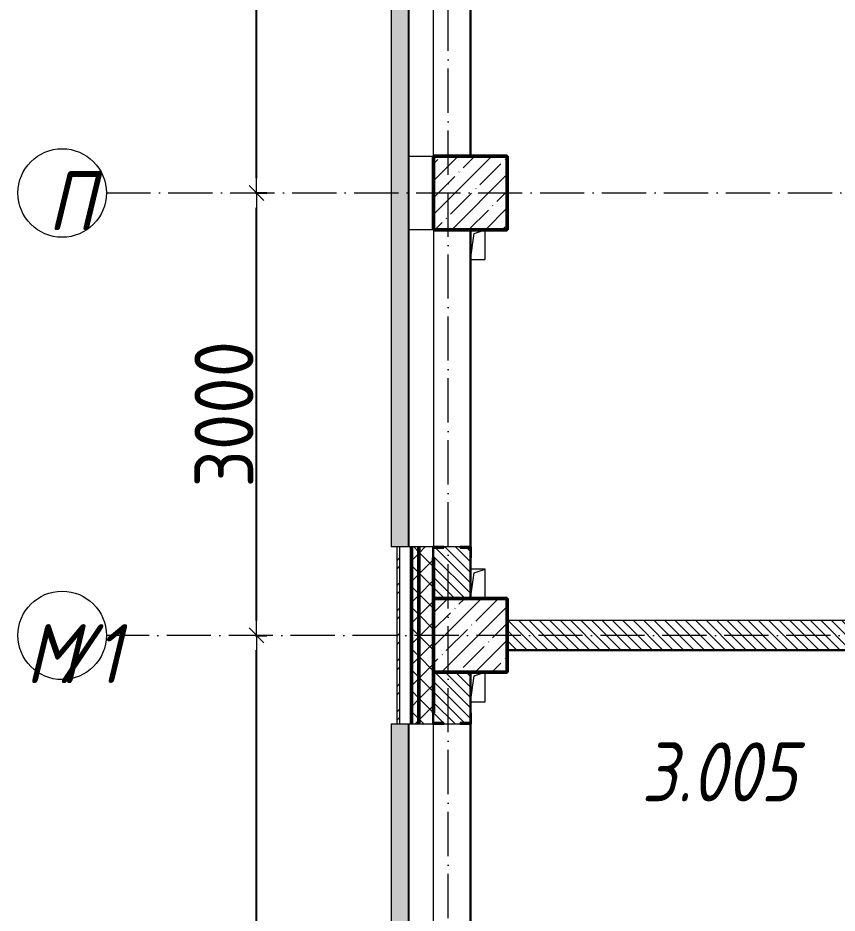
# Model space of a CAD drawing. Header units: millimetres. Extents: x -213536 to 1564669, y -45299 to 942238.
# Drawn here: x 544453 to 550008, y 307879 to 313950 of the extents above; entities that cross this region are included whole.
import ezdxf

# ---------------------------------------------------------------- set-up
doc = ezdxf.new("R2010")
doc.units = ezdxf.units.MM
doc.linetypes.add('50_200_ШТРИХ_1Т_ш5_п1_п1_', pattern=[700, 500, -100, 0, -100])
for name, color, linetype, lineweight in [('3) ЖБ 4м', 3, 'Continuous', 30), ('3.1) ЖБ окна 1.2 м', 102, 'Continuous', 30), ('A-____-____-DIMS', 7, 'Continuous', 9), ('A-GENM-____-MCUT', 7, 'Continuous', 25), ('A-GENM-____-OTLN', 7, 'Continuous', 9), ('A-GENM-____-OTLN-1', 7, 'Continuous', 25), ('A-GLAZ-____-OTLN', 7, 'Continuous', 9), ('A-WALL-____-MCUT-2', 7, 'Continuous', 50), ('A-WALL-____-MCUT-3', 7, 'Continuous', 9), ('A-WALL-____-OTLN', 7, 'Continuous', 9), ('A-WALL-____-PATT-1', 7, 'Continuous', 9), ('A-WALL-FNSH-MCUT-1', 7, 'Continuous', 9), ('S-COLS-____-MCUT', 7, 'Continuous', 50), ('S-COLS-____-OTLN', 7, 'Continuous', 9), ('S-GRID-____-IDEN', 7, 'Continuous', 9), ('S-GRID-____-OTLN-1', 7, '50_200_ШТРИХ_1Т_ш5_п1_п1_', 9), ('Марки помещений', 7, 'Continuous', 9)]:
    doc.layers.add(name, color=color, linetype=linetype, lineweight=lineweight)
doc.layers.add('A-GLAZ-____-OTLN-1', color=7, linetype='Continuous', lineweight=9, true_color=0xc0c0c0)
doc.styles.add('ISOCPEUR_I', font='isocpeui.ttf', dxfattribs={"width": 0.9, "height": 2.5})
doc.styles.add('ISOCPEUR_I_2', font='isocpeui.ttf', dxfattribs={"width": 0.85, "height": 2.3})
doc.styles.add('СПДС', font='isocpeur.ttf', dxfattribs={"width": 0.9})
doc.dimstyles.new('Размера А3', dxfattribs={"dimtxt": 200, "dimasz": 100, "dimexe": 70, "dimexo": 100, "dimgap": 20, "dimtad": 1, "dimdec": 0, "dimrnd": 10, "dimzin": 0, "dimdsep": 46, "dimtxsty": 'СПДС', "dimblk": 'ARROWHEAD_6', "dimcen": 1, "dimclrd": 256, "dimclre": 256, "dimclrt": 256, "dimazin": 0, "dimtfac": 1, "dimtdec": 0, "dimtmove": 2, "dimatfit": 3, "dimfxl": 1, "dimtolj": 1, "dimtzin": 0, "dimarcsym": 0})
pattern_1 = [(45, (549721.47, 286281.11), (-70.71068, 70.71068), []), (135, (549721.47, 286281.11), (-70.71068, -70.71068), [])]
pattern_2 = [(135, (549721.475, 286281.11), (-35.35534, -35.35534), [])]

# ---------------------------------------------------------------- blocks, each defined once
blk = doc.blocks.new('BSC_Колонна _Прямоугольная - 500х500-V43-АР1_План отверстий 3 этажа в осях 1-64_А-ГГ')
at = {"layer": 'S-COLS-____-OTLN'}
h = blk.add_hatch(dxfattribs=at)
h.set_pattern_fill('FP_80', color=256, style=0, pattern_type=2)
h.set_pattern_definition([(45, (2200, -26481.04), (-114.0493, 114.0493), []), (45, (2314.05, -26481.04), (-114.0493, 114.0493), [201.613, -40.323, 3.353, -36.97])])
h.paths.add_polyline_path([(-250, -250), (250, -250), (250, 250), (-250, 250)], flags=0)
at = {"layer": 'S-COLS-____-MCUT'}
for p, q in [((250, 250), (-250, 250)), ((-250, 250), (-250, -250)), ((250, -250), (250, 250)), ((-250, -250), (250, -250))]:
    blk.add_line(p, q, dxfattribs=at)
blk = doc.blocks.new('BSC_Колонна _Прямоугольная - 500х500-V49-АР1_План отверстий 3 этажа в осях 1-64_А-ГГ')
at = {"layer": 'S-COLS-____-OTLN'}
h = blk.add_hatch(dxfattribs=at)
h.set_pattern_fill('FP_86', color=256, style=0, pattern_type=2)
h.set_pattern_definition([(45, (2200, -23481.04), (-114.0493, 114.0493), []), (45, (2314.05, -23481.04), (-114.0493, 114.0493), [201.613, -40.323, 3.353, -36.97])])
h.paths.add_polyline_path([(-250, -250), (250, -250), (250, 250), (-250, 250)], flags=0)
at = {"layer": 'S-COLS-____-MCUT'}
for p, q in [((250, 250), (-250, 250)), ((-250, 250), (-250, -250)), ((250, -250), (250, 250)), ((-250, -250), (250, -250))]:
    blk.add_line(p, q, dxfattribs=at)
blk = doc.blocks.new('Фахверк_СКБ_Уголок - 250_2700-27497298-АР1_План отверстий 3 этажа в осях 1-64_А-ГГ')
at = {"layer": 'A-GENM-____-MCUT'}
for p, q in [((200, 181), (125, 181)), ((125, 181), (125, 106)), ((131, 106), (131, 175)), ((131, 175), (200, 175)), ((200, 175), (200, 181)), ((125, 106), (131, 106)), ((131, -6), (125, -6)), ((125, -6), (125, -81)), ((131, -75), (131, -6)), ((125, -81), (200, -81)), ((200, -75), (131, -75)), ((200, -81), (200, -75))]:
    blk.add_line(p, q, dxfattribs=at)
blk = doc.blocks.new('AR_Отверстие прямоугольное _в плите_ - AR_Отверстие прямоугольное _в плите_-V174-АР1_План отверстий 3 этажа в осях 1-64_А-ГГ')
at = {"layer": 'A-GENM-____-OTLN'}
for p, q in [((-50, -100), (-25, 75)), ((-25, 75), (50, 100)), ((50, -100), (50, 100)), ((-50, -100), (50, -100))]:
    blk.add_line(p, q, dxfattribs=at)
blk = doc.blocks.new('AR_Отверстие прямоугольное _в плите_ - AR_Отверстие прямоугольное _в плите_-V175-АР1_План отверстий 3 этажа в осях 1-64_А-ГГ')
at = {"layer": 'A-GENM-____-OTLN'}
for p, q in [((50, 100), (-50, 100)), ((-50, -100), (-25, 75)), ((-25, 75), (50, 100)), ((50, -100), (50, 100))]:
    blk.add_line(p, q, dxfattribs=at)
blk = doc.blocks.new('Отлив_СКБ - Отлив витража_120_НВФ-31886035-АР1_План отверстий 3 этажа в осях 1-64_А-ГГ')
at = {"layer": 'A-GLAZ-____-OTLN-1'}
for points in [[(0, 120), (0, 2), (4800, 2), (4800, 120), (0, 120)], [(0, 0), (4800, 0), (4800, 2), (0, 2)]]:
    blk.add_hatch(color=256, dxfattribs=at).paths.add_polyline_path(points, flags=0)
at = {"layer": 'A-GLAZ-____-OTLN'}
for p, q in [((0, 83), (0, 120)), ((4800, 120), (0, 120)), ((4800, 120), (4800, 83)), ((0, 2), (4800, 2)), ((4800, 0), (0, 0))]:
    blk.add_line(p, q, dxfattribs=at)
blk = doc.blocks.new('Отлив_СКБ - Отлив витража_120_НВФ-V216-АР1_План отверстий 3 этажа в осях 1-64_А-ГГ')
at = {"layer": 'A-GLAZ-____-OTLN-1'}
for points in [[(0, 2), (1800, 2), (1800, 120), (0, 120), (0, 63)], [(0, 0), (1800, 0), (1800, 2), (0, 2)]]:
    blk.add_hatch(color=256, dxfattribs=at).paths.add_polyline_path(points, flags=0)
at = {"layer": 'A-GLAZ-____-OTLN'}
for p, q in [((0, 83), (0, 120)), ((1800, 120), (0, 120)), ((1800, 120), (1800, 83)), ((0, 2), (1800, 2)), ((1800, 0), (0, 0))]:
    blk.add_line(p, q, dxfattribs=at)
blk = doc.blocks.new('Ось сетки - Круг_Ø6_00__ISO-2_5_0_9K_-25732049-АР1_План отверстий 3 этажа в осях 1-64_А-ГГ')
at = {"layer": 'S-GRID-____-IDEN'}
blk.add_circle((0, 0), 3, dxfattribs=at)
blk = doc.blocks.new('ARROWHEAD_6')
at = {"color": 0, "linetype": 'Continuous'}
for p, q in [((0, 0), (-1, 0)), ((-0.5, -0.5), (0.5, 0.5))]:
    blk.add_line(p, q, dxfattribs=at)
blk = doc.blocks.new('*D5452')
at = {"layer": 'A-____-____-DIMS', "lineweight": -2, "transparency": 16777216}
for p, q in [((546064, 309762.2), (546140.1, 309762.2)), ((546070.1, 303862.2), (546070.1, 309662.2)), ((546064, 303762.2), (546140.1, 303762.2))]:
    blk.add_line(p, q, dxfattribs=at)
at = {"layer": 'Defpoints', "color": 0, "lineweight": 50, "transparency": 16777216}
for p in [(545964, 309762.2), (546070.1, 309762.2), (545964, 303762.2)]:
    blk.add_point(p, dxfattribs=at)
at = {"layer": 'A-____-____-DIMS', "lineweight": -2, "transparency": 16777216, "xscale": 100, "yscale": 100, "zscale": 100}
for p, rotation in [((546070.1, 309762.2), 90), ((546070.1, 303762.2), 270)]:
    blk.add_blockref('ARROWHEAD_6', p, dxfattribs=dict(at, rotation=rotation))
at = {"layer": 'A-____-____-DIMS', "transparency": 16777216, "insert": (545850.1, 306762.2), "char_height": 400, "attachment_point": 5, "rotation": 90, "style": 'СПДС'}
blk.add_mtext('\\A1;6000', dxfattribs=at)
blk = doc.blocks.new('*D5453')
at = {"layer": 'A-____-____-DIMS', "lineweight": -2, "transparency": 16777216}
for p, q in [((546064, 312762.2), (546140.1, 312762.2)), ((546070.1, 309862.2), (546070.1, 312662.2)), ((546064, 309762.2), (546140.1, 309762.2))]:
    blk.add_line(p, q, dxfattribs=at)
at = {"layer": 'Defpoints', "color": 0, "lineweight": 50, "transparency": 16777216}
for p in [(545964, 312762.2), (546070.1, 312762.2), (545964, 309762.2)]:
    blk.add_point(p, dxfattribs=at)
at = {"layer": 'A-____-____-DIMS', "lineweight": -2, "transparency": 16777216, "xscale": 100, "yscale": 100, "zscale": 100}
for p, rotation in [((546070.1, 312762.2), 90), ((546070.1, 309762.2), 270)]:
    blk.add_blockref('ARROWHEAD_6', p, dxfattribs=dict(at, rotation=rotation))
at = {"layer": 'A-____-____-DIMS', "transparency": 16777216, "insert": (545850.1, 311262.2), "char_height": 400, "attachment_point": 5, "rotation": 90, "style": 'СПДС'}
blk.add_mtext('\\A1;3000', dxfattribs=at)
blk = doc.blocks.new('*D5454')
at = {"layer": 'A-____-____-DIMS', "lineweight": -2, "transparency": 16777216}
for p, q in [((546064, 318762.2), (546140.1, 318762.2)), ((546070.1, 312862.2), (546070.1, 318662.2)), ((546064, 312762.2), (546140.1, 312762.2))]:
    blk.add_line(p, q, dxfattribs=at)
at = {"layer": 'Defpoints', "color": 0, "lineweight": 50, "transparency": 16777216}
for p in [(545964, 318762.2), (546070.1, 318762.2), (545964, 312762.2)]:
    blk.add_point(p, dxfattribs=at)
at = {"layer": 'A-____-____-DIMS', "lineweight": -2, "transparency": 16777216, "xscale": 100, "yscale": 100, "zscale": 100}
for p, rotation in [((546070.1, 318762.2), 90), ((546070.1, 312762.2), 270)]:
    blk.add_blockref('ARROWHEAD_6', p, dxfattribs=dict(at, rotation=rotation))
at = {"layer": 'A-____-____-DIMS', "transparency": 16777216, "insert": (545850.1, 315762.2), "char_height": 400, "attachment_point": 5, "rotation": 90, "style": 'СПДС'}
blk.add_mtext('\\A1;6000', dxfattribs=at)

msp = doc.modelspace()

# ---------------------------------------------------------------- hatches: boundary and pattern name
at = {"layer": 'A-WALL-____-PATT-1'}
h = msp.add_hatch(dxfattribs=at)
h.set_pattern_fill('FP_6', color=256, style=0, pattern_type=2)
h.set_pattern_definition(pattern_2)
h.paths.add_polyline_path([(547452.5, 310012.2), (547521.5, 310012.2), (547521.5, 310356.2), (547452.5, 310356.2), (547452.5, 310362.2), (547340.5, 310362.2), (547340.5, 310356.2), (547271.5, 310356.2), (547271.5, 310012.2), (547340.5, 310012.2)], flags=0)
h.paths.add_polyline_path([(547452.5, 315162.2), (547452.5, 315168.2), (547521.5, 315168.2), (547521.5, 316356.2), (547452.5, 316356.2), (547452.5, 316362.2), (547340.5, 316362.2), (547340.5, 316356.2), (547271.5, 316356.2), (547271.5, 315168.2), (547340.5, 315168.2), (547340.5, 315162.2)], flags=0)
h.paths.add_polyline_path([(547452.5, 318162.2), (547452.5, 318168.2), (547521.5, 318168.2), (547521.5, 318512.2), (547271.5, 318512.2), (547271.5, 318168.2), (547340.5, 318168.2), (547340.5, 318162.2)], flags=0)
h = msp.add_hatch(dxfattribs=at)
h.set_pattern_fill('FP_3', color=256, style=0, pattern_type=2)
h.set_pattern_definition([(45, (549721.47, 286281.11), (-85.5366, 85.5366), []), (45, (549778.5, 286281.11), (-85.5366, 85.5366), [])])
h.paths.add_polyline_path([(547041.5, 295797.2), (547041.5, 298112.2), (547021.5, 298112.2), (547021.5, 295797.2)], flags=0)
h.paths.add_polyline_path([(547021.5, 299912.2), (547041.5, 299912.2), (547041.5, 301362.2), (547021.5, 301362.2), (547021.5, 300775.7)], flags=0)
h.paths.add_polyline_path([(547021.5, 303162.2), (547041.5, 303162.2), (547041.5, 304362.2), (547021.5, 304362.2), (547021.5, 304215.8)], flags=0)
h.paths.add_polyline_path([(547041.5, 306162.2), (547041.5, 307362.2), (547021.5, 307362.2), (547021.5, 306162.2)], flags=0)
h.paths.add_polyline_path([(547041.5, 309162.2), (547041.5, 310362.2), (547021.5, 310362.2), (547021.5, 309162.2)], flags=0)
h = msp.add_hatch(dxfattribs=at)
h.set_pattern_fill('FP_1', color=256, style=0, pattern_type=2)
h.set_pattern_definition(pattern_1)
h.paths.add_polyline_path([(547171.5, 295797.2), (547171.5, 298112.2), (547121.5, 298112.2), (547121.5, 295797.2)], flags=0)
h.paths.add_polyline_path([(547121.5, 299912.2), (547171.5, 299912.2), (547171.5, 301362.2), (547121.5, 301362.2), (547121.5, 300775.7)], flags=0)
h.paths.add_polyline_path([(547171.5, 303162.2), (547171.5, 304362.2), (547121.5, 304362.2), (547121.5, 303162.2)], flags=0)
h.paths.add_polyline_path([(547171.5, 306162.2), (547171.5, 307362.2), (547121.5, 307362.2), (547121.5, 306162.2)], flags=0)
h.paths.add_polyline_path([(547171.5, 309162.2), (547171.5, 310362.2), (547121.5, 310362.2), (547121.5, 309162.2)], flags=0)
h = msp.add_hatch(dxfattribs=at)
h.set_pattern_fill('FP_1', color=256, style=0, pattern_type=2)
h.set_pattern_definition(pattern_1)
h.paths.add_polyline_path([(547171.5, 295797.2), (547271.5, 295797.2), (547271.5, 298037.2), (547265.5, 298037.2), (547265.5, 298112.2), (547171.5, 298112.2), (547171.5, 295812.2)], flags=0)
h.paths.add_polyline_path([(547265.5, 299912.2), (547265.5, 299987.2), (547271.5, 299987.2), (547271.5, 301287.2), (547265.5, 301287.2), (547265.5, 301362.2), (547171.5, 301362.2), (547171.5, 299912.2)], flags=0)
h.paths.add_polyline_path([(547265.5, 303162.2), (547265.5, 303237.2), (547271.5, 303237.2), (547271.5, 304287.2), (547265.5, 304287.2), (547265.5, 304362.2), (547171.5, 304362.2), (547171.5, 303162.2)], flags=0)
h.paths.add_polyline_path([(547265.5, 306162.2), (547265.5, 306237.2), (547271.5, 306237.2), (547271.5, 307287.2), (547265.5, 307287.2), (547265.5, 307362.2), (547171.5, 307362.2), (547171.5, 306162.2)], flags=0)
h.paths.add_polyline_path([(547265.5, 309162.2), (547265.5, 309237.2), (547271.5, 309237.2), (547271.5, 310287.2), (547265.5, 310287.2), (547265.5, 310362.2), (547171.5, 310362.2), (547171.5, 309162.2)], flags=0)
h = msp.add_hatch(dxfattribs=at)
h.set_pattern_fill('FP_6', color=256, style=0, pattern_type=2)
h.set_pattern_definition(pattern_2)
h.paths.add_polyline_path([(554821.5, 309662.2), (554821.5, 309862.2), (551277.5, 309862.2), (551277.5, 309793.2), (551271.5, 309793.2), (551271.5, 309862.2), (547771.5, 309862.2), (547771.5, 309662.2), (551271.5, 309662.2), (551271.5, 309731.2), (551277.5, 309731.2), (551277.5, 309662.2), (553242.7, 309662.2)], flags=0)
h = msp.add_hatch(dxfattribs=at)
h.set_pattern_fill('FP_6', color=256, style=0, pattern_type=2)
h.set_pattern_definition(pattern_2)
h.paths.add_polyline_path([(547271.5, 304012.2), (547521.5, 304012.2), (547521.5, 304356.2), (547452.5, 304356.2), (547452.5, 304362.2), (547340.5, 304362.2), (547340.5, 304356.2), (547271.5, 304356.2), (547271.5, 304215.8)], flags=0)
h.paths.add_polyline_path([(547452.5, 306162.2), (547452.5, 306168.2), (547521.5, 306168.2), (547521.5, 307356.2), (547452.5, 307356.2), (547452.5, 307362.2), (547340.5, 307362.2), (547340.5, 307356.2), (547271.5, 307356.2), (547271.5, 306168.2), (547340.5, 306168.2), (547340.5, 306162.2)], flags=0)
h.paths.add_polyline_path([(547452.5, 309162.2), (547452.5, 309168.2), (547521.5, 309168.2), (547521.5, 309512.2), (547271.5, 309512.2), (547271.5, 309168.2), (547340.5, 309168.2), (547340.5, 309162.2)], flags=0)

# ---------------------------------------------------------------- linework, layer by layer
at = {"color": 4, "lineweight": 30}
for points in [[(547521.5, 310012.2), (547521.5, 310356.2)], [(547771.5, 309662.2), (552871.5, 309662.2), (552871.5, 309162.2), (553371.5, 309162.2), (553371.5, 309662.2), (554571.5, 309662.2), (554571.5, 308412.2), (555121.5, 308412.2)], [(547521.5, 309168.2), (547521.5, 309512.2)]]:
    msp.add_lwpolyline(points, dxfattribs=at)
at = {"layer": '3) ЖБ 4м'}
for points in [[(547521.5, 312512.2), (547771.5, 312512.2), (547771.5, 313012.2), (547521.5, 313012.2)], [(547771.5, 309862.2), (547771.5, 310012.2), (547521.5, 310012.2)], [(547521.5, 309512.2), (547771.5, 309512.2), (547771.5, 309662.2)]]:
    msp.add_lwpolyline(points, dxfattribs=at)
at = {"layer": '3.1) ЖБ окна 1.2 м'}
for points in [[(547521.5, 315762.2), (547521.5, 313012.2)], [(547521.5, 312512.2), (547521.5, 310012.2)], [(547521.5, 309500.3), (547521.5, 307112.2)]]:
    msp.add_lwpolyline(points, dxfattribs=at)
at = {"layer": 'A-WALL-____-MCUT-2'}
for p, q in [((547121.5, 309162.2), (547121.5, 310362.2)), ((547171.5, 309162.2), (547171.5, 310362.2)), ((547271.5, 310012.2), (547271.5, 310287.2)), ((547271.5, 309237.2), (547271.5, 309512.2))]:
    msp.add_line(p, q, dxfattribs=at)
at = {"layer": 'A-WALL-____-MCUT-3'}
for p, q in [((547265.5, 310362.2), (547041.5, 310362.2)), ((547041.5, 310362.2), (547041.5, 309162.2)), ((547452.5, 310362.2), (547340.5, 310362.2)), ((547521.5, 310012.2), (547521.5, 310287.2)), ((551271.5, 309862.2), (547771.5, 309862.2)), ((547771.5, 309662.2), (551271.5, 309662.2)), ((547521.5, 309237.2), (547521.5, 309512.2)), ((547041.5, 309162.2), (547265.5, 309162.2)), ((547340.5, 309162.2), (547452.5, 309162.2))]:
    msp.add_line(p, q, dxfattribs=at)
at = {"layer": 'A-WALL-____-OTLN'}
for p, q in [((547271.5, 313012.2), (547271.5, 315162.2)), ((547521.5, 315162.2), (547521.5, 313012.2)), ((547104.5, 313012.2), (547271.5, 313012.2)), ((547271.5, 312512.2), (547104.5, 312512.2)), ((547271.5, 312512.2), (547271.5, 310362.2)), ((547521.5, 312512.2), (547521.5, 310362.2)), ((547271.5, 307362.2), (547271.5, 309162.2)), ((547521.5, 309162.2), (547521.5, 307362.2))]:
    msp.add_line(p, q, dxfattribs=at)
at = {"layer": 'A-WALL-FNSH-MCUT-1'}
for p, q in [((547021.5, 310362.2), (547021.5, 309162.2)), ((547041.5, 310362.2), (547021.5, 310362.2)), ((547021.5, 309162.2), (547041.5, 309162.2))]:
    msp.add_line(p, q, dxfattribs=at)
at = {"layer": 'S-GRID-____-OTLN-1', "color": 251, "ltscale": 0.6, "true_color": 0x636466}
for p, q in [((547371.5, 281798.5), (547371.5, 336162.1)), ((545052.7, 312762.2), (576429.2, 312762.2)), ((576429.2, 309762.2), (545052.7, 309762.2))]:
    msp.add_line(p, q, dxfattribs=at)

# ---------------------------------------------------------------- block references
at = {"layer": 'A-GENM-____-OTLN'}
for name, p in [('AR_Отверстие прямоугольное _в плите_ - AR_Отверстие прямоугольное _в плите_-V174-АР1_План отверстий 3 этажа в осях 1-64_А-ГГ', (547571.5, 312412.2)), ('AR_Отверстие прямоугольное _в плите_ - AR_Отверстие прямоугольное _в плите_-V175-АР1_План отверстий 3 этажа в осях 1-64_А-ГГ', (547571.5, 310112.2)), ('AR_Отверстие прямоугольное _в плите_ - AR_Отверстие прямоугольное _в плите_-V174-АР1_План отверстий 3 этажа в осях 1-64_А-ГГ', (547571.5, 309412.2))]:
    msp.add_blockref(name, p, dxfattribs=at)
at = {"layer": 'A-GENM-____-OTLN-1'}
for p, rotation in [((547346.5, 310487.2), 269.9999999999999), ((547446.5, 309037.2), 89.99999999999991)]:
    msp.add_blockref('Фахверк_СКБ_Уголок - 250_2700-27497298-АР1_План отверстий 3 этажа в осях 1-64_А-ГГ', p, dxfattribs=dict(at, rotation=rotation))
at = {"layer": 'A-GLAZ-____-OTLN', "rotation": 90}
for name, p in [('Отлив_СКБ - Отлив витража_120_НВФ-31886035-АР1_План отверстий 3 этажа в осях 1-64_А-ГГ', (547104.5, 310362.2)), ('Отлив_СКБ - Отлив витража_120_НВФ-V216-АР1_План отверстий 3 этажа в осях 1-64_А-ГГ', (547104.5, 307362.2))]:
    msp.add_blockref(name, p, dxfattribs=at)
at = {"layer": 'S-COLS-____-OTLN'}
for name, p in [('BSC_Колонна _Прямоугольная - 500х500-V43-АР1_План отверстий 3 этажа в осях 1-64_А-ГГ', (547521.5, 312762.2)), ('BSC_Колонна _Прямоугольная - 500х500-V49-АР1_План отверстий 3 этажа в осях 1-64_А-ГГ', (547521.5, 309762.2))]:
    msp.add_blockref(name, p, dxfattribs=at)
at = {"layer": 'S-GRID-____-IDEN', "xscale": 99.99999999999993, "yscale": 99.99999999999993, "zscale": 99.99999999999993}
for p, rotation in [((544752.7, 312762.2), 269.9999999999996), ((544752.7, 309762.2), 89.9999999999998)]:
    msp.add_blockref('Ось сетки - Круг_Ø6_00__ISO-2_5_0_9K_-25732049-АР1_План отверстий 3 этажа в осях 1-64_А-ГГ', p, dxfattribs=dict(at, rotation=rotation))

# ---------------------------------------------------------------- texts
at = {"layer": 'S-GRID-____-IDEN', "char_height": 400, "attachment_point": 1, "style": 'ISOCPEUR_I'}
for s, insert, width in [('\\fISOCPEUR|b0|i1|c204|p34|;\\W.9;П', (544654.7, 312908.8), 223.671), ('\\fISOCPEUR|b0|i1|c204|p34|;\\W.9;М', (544505.1, 309838.2), 252.532), ('/1', (544713.4, 309838.2), 346.329)]:
    msp.add_mtext(s, dxfattribs=dict(at, insert=insert, width=width))
at = {"layer": 'Марки помещений', "color": 114, "true_color": 0x139b48, "insert": (548681.1, 309036.3), "char_height": 400, "width": 785.654, "attachment_point": 1, "style": 'ISOCPEUR_I_2'}
msp.add_mtext('3.005', dxfattribs=at)

# ---------------------------------------------------------------- dimensions: what is measured, and where the dimension line sits
at = {"layer": 'A-____-____-DIMS'}
for base, p1, p2, picture, middle in [((546070.1, 318762.2), (545964, 312762.2), (545964, 318762.2), '*D5454', (545850.1, 315762.2)), ((546070.1, 312762.2), (545964, 309762.2), (545964, 312762.2), '*D5453', (545850.1, 311262.2)), ((546070.1, 309762.2), (545964, 303762.2), (545964, 309762.2), '*D5452', (545850.1, 306762.2))]:
    dim = msp.add_linear_dim(base=base, p1=p1, p2=p2, angle=90, dimstyle='Размера А3', override={"dimtxt": 400}, dxfattribs=at)
    dim.commit()
    dim.dimension.update_dxf_attribs({"geometry": picture, "text_midpoint": middle})

doc.saveas('drawing.dxf')
